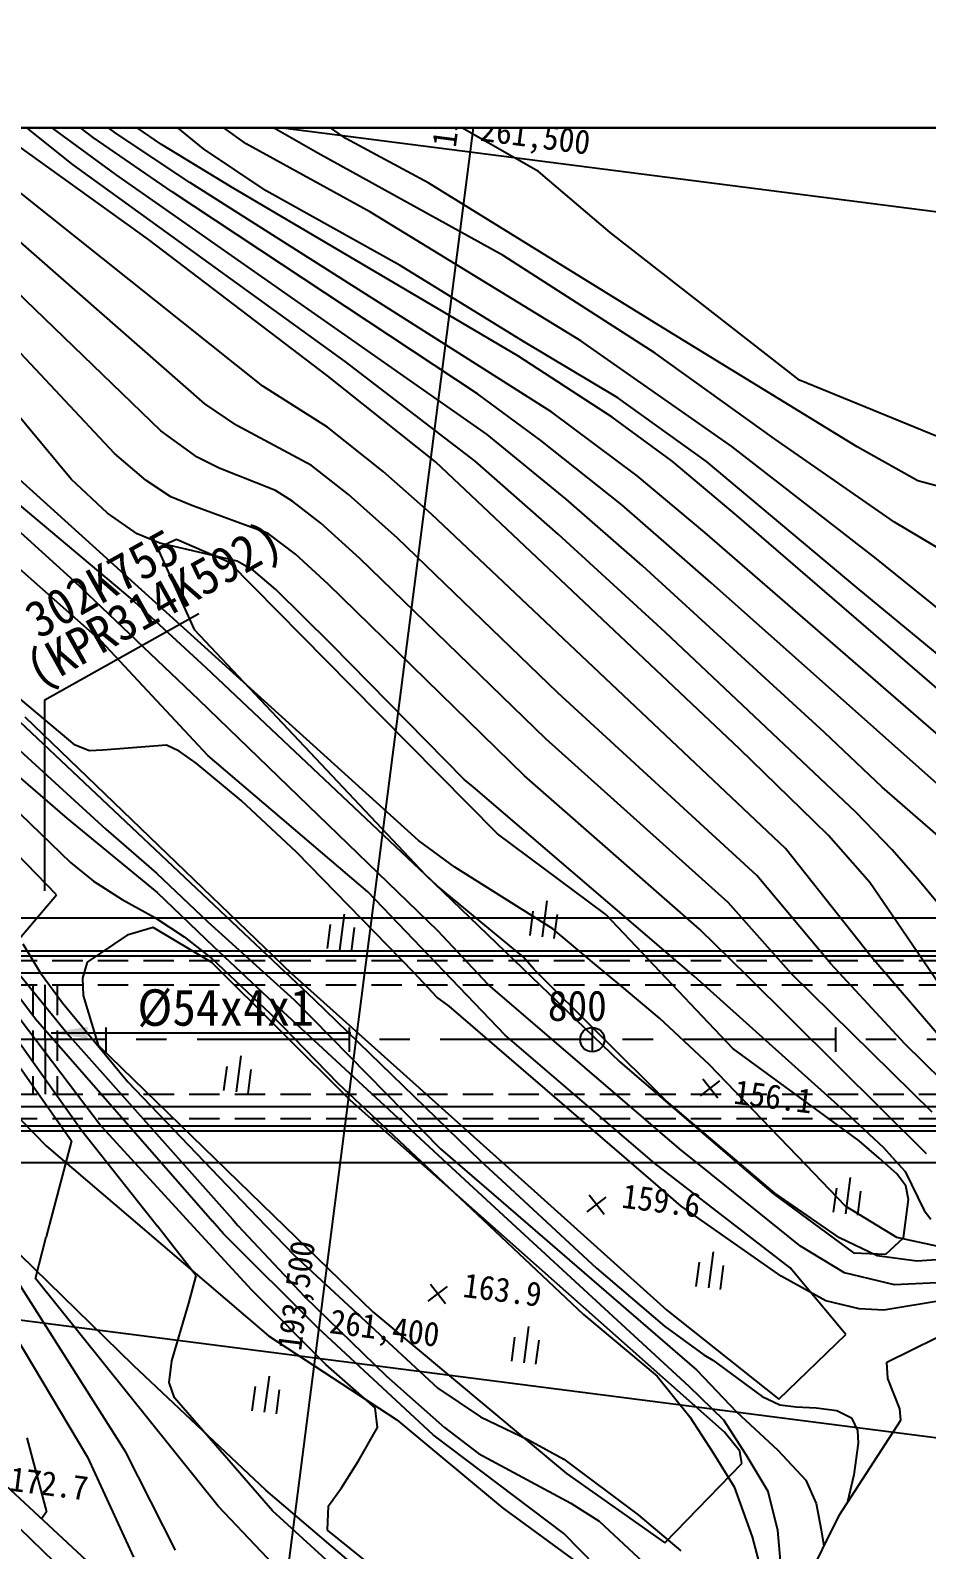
# Model space of a CAD drawing. Header units: millimetres. Extents: x 4198 to 4994, y 1103 to 1807.
# Drawn here: x 4835.8 to 4909.5, y 1431 to 1556 of the extents above; entities that cross this region are included whole.
import ezdxf
from ezdxf.enums import TextEntityAlignment as Align
from ezdxf.xclip import XClip

# ---------------------------------------------------------------- set-up
doc = ezdxf.new("R2010")
doc.units = ezdxf.units.MM
doc.header["$LTSCALE"] = 10
doc.header["$MEASUREMENT"] = 0
doc.header["$XCLIPFRAME"] = 2
doc.linetypes.add('CENTER', pattern=[2, 1.25, -0.25, 0.25, -0.25])
doc.linetypes.add('HIDDEN', pattern=[0.375, 0.25, -0.125])
doc.layers.add('TX-PAPR', color=2, linetype='Continuous', plot=False)
doc.layers.add('TZ-BASE', color=253, linetype='Continuous')
doc.layers.add('TZ-CABL', color=4, linetype='Continuous')
doc.styles.add('HANA', font='GulimChe.ttf')
doc.styles.get("Standard").update_dxf_attribs({"font": 'GulimChe.ttf'})
doc.linetypes.add('ZIGZAG', pattern='A,0.0001,-0.2,[131,ltypeshp.shx,S=0.2,R=0,X=-0.2,Y=0],-0.4,[131,ltypeshp.shx,S=0.2,R=180,X=0.2,Y=0],-0.2', length=0.8001)
doc.dimstyles.get("Standard").update_dxf_attribs({"dimtxt": 0.18, "dimasz": 0.18, "dimexe": 0.18, "dimexo": 0.0625, "dimgap": 0.09, "dimtad": 0, "dimtih": 1, "dimtoh": 1, "dimdec": 4, "dimzin": 0, "dimdsep": 46, "dimtxsty": 'Standard', "dimcen": 0.09, "dimadec": 0, "dimazin": 0, "dimtfac": 1, "dimtdec": 4, "dimtofl": 0, "dimtmove": 0, "dimatfit": 3, "dimfxl": 0, "dimtolj": 1, "dimtzin": 0, "dimarcsym": 0})

# ---------------------------------------------------------------- blocks, each defined once
blk = doc.blocks.new('JD-DFHDH6GH34GH7')
at = {"layer": 'TZ-BASE'}
for p, q in [((558.11, -175), (603.76, 180.28)), ((80, 138.55), (700, 58.88)), ((555.69, 74.91, 148), (543.89, 86.02, 148)), ((557.33, 71.96, 149), (542.12, 84.09, 149)), ((571.53, 73.67, 143), (563.29, 79.66, 143)), ((558.95, 74.2, 147), (555.65, 76.75, 147)), ((560.86, 74.52, 146), (557.37, 77.16, 146)), ((564.58, 73.63, 145), (560.72, 76.26, 145)), ((568.04, 73.26, 144), (564.36, 76.3, 144)), ((579.74, 74.11, 141), (575.21, 77.27, 141)), ((595.57, 71.4, 140.17), (586.38, 76.65, 140.17)), ((577.44, 72.91, 142), (571.64, 76.23, 142)), ((563.51, 65.8, 150), (551.32, 74.59, 150)), ((560.82, 71.17, 148), (555.69, 74.91, 148)), ((565.45, 69.72, 147), (558.95, 74.2, 147)), ((566.9, 70.51, 146), (560.86, 74.52, 146)), ((586.57, 70.45, 141), (579.74, 74.11, 141)), ((570.38, 70.09, 145), (564.58, 73.63, 145)), ((573.18, 69.81, 144), (568.04, 73.26, 144)), ((581.76, 68.06, 143), (571.53, 73.67, 143)), ((592.68, 64.51, 142), (577.44, 72.91, 142)), ((572.9, 53.75, 151), (549.76, 72.2, 151)), ((579.69, 55.79, 149), (557.33, 71.96, 149)), ((601.48, 66.39, 140.17), (595.57, 71.4, 140.17)), ((591.35, 49.76, 148), (560.82, 71.17, 148)), ((596.68, 51.6, 146), (566.9, 70.51, 146)), ((593.87, 56.24, 145), (570.38, 70.09, 145)), ((605.86, 58.53, 141), (586.57, 70.45, 141)), ((568.14, 52.3, 152), (548.23, 69.75, 152)), ((590.55, 53.13, 147), (565.45, 69.72, 147)), ((584.2, 63.67, 144), (573.18, 69.81, 144)), ((599.07, 57.47, 143), (581.76, 68.06, 143)), ((564.53, 50.08, 153), (547.06, 66.92, 153)), ((617.05, 54.25, 140.17), (601.48, 66.39, 140.17)), ((578.24, 54.61, 150), (563.51, 65.8, 150)), ((605.16, 56.47, 142), (592.68, 64.51, 142)), ((560.71, 48.21, 154), (546.82, 63.02, 154)), ((594.34, 57.43, 144), (584.2, 63.67, 144)), ((557.15, 46.11, 155), (546.78, 58.58, 155)), ((621.77, 48.76, 141), (605.86, 58.53, 141)), ((601.65, 51.2, 145), (593.87, 56.24, 145)), ((602.11, 52.79, 144), (594.34, 57.43, 144)), ((611.48, 48.79, 143), (599.07, 57.47, 143)), ((614.99, 49.42, 142), (605.16, 56.47, 142)), ((590.38, 47.59, 149), (579.69, 55.79, 149)), ((578.22, 50.37, 151), (572.9, 53.75, 151)), ((587.11, 47.52, 150), (578.24, 54.61, 150)), ((630.17, 48.87, 140.17), (617.05, 54.25, 140.17)), ((595.78, 49.29, 147), (590.55, 53.13, 147)), ((609.38, 47.56, 144), (602.11, 52.79, 144)), ((561.99, 36.34, 157), (544.04, 51.4, 157)), ((570.78, 50.5, 152), (568.14, 52.3, 152)), ((603.69, 46.38, 146), (596.68, 51.6, 146)), ((567.5, 47.92, 153), (564.53, 50.08, 153)), ((576.92, 47.21, 152), (570.78, 50.5, 152)), ((582.81, 46.74, 151), (578.22, 50.37, 151)), ((606.58, 47.57, 145), (601.65, 51.2, 145)), ((597.86, 44.44, 148), (591.35, 49.76, 148)), ((602.44, 44, 147), (595.78, 49.29, 147)), ((623.38, 39.54, 143), (611.48, 48.79, 143)), ((624.84, 42.57, 142), (614.99, 49.42, 142)), ((626.78, 45.97, 141), (621.77, 48.76, 141)), ((563.32, 45.98, 154), (560.71, 48.21, 154)), ((569.32, 47.01, 153), (567.5, 47.92, 153)), ((612.11, 23.91, 150), (587.11, 47.52, 150)), ((597.19, 41.58, 149), (590.38, 47.59, 149)), ((611.92, 43.09, 145), (606.58, 47.57, 145)), ((621.79, 37.17, 144), (609.38, 47.56, 144)), ((585.71, 16.37, 156), (551.46, 47.38, 156)), ((573.96, 45.18, 153), (569.32, 47.01, 153)), ((579.97, 44.83, 152), (576.92, 47.21, 152)), ((586.77, 43.22, 151), (582.81, 46.74, 151)), ((609.25, 41.72, 146), (603.69, 46.38, 146)), ((560.15, 43.29, 155), (557.15, 46.11, 155)), ((565.35, 44.65, 154), (563.32, 45.98, 154)), ((575.38, 44.25, 153), (573.96, 45.18, 153)), ((631.34, 44.74, 141), (626.78, 45.97, 141)), ((567.08, 43.92, 154), (565.35, 44.65, 154)), ((573.36, 41.64, 154), (567.08, 43.92, 154)), ((577.67, 42.47, 153), (575.38, 44.25, 153)), ((583.99, 41.24, 152), (579.97, 44.83, 152)), ((604.12, 38.96, 148), (597.86, 44.44, 148)), ((609.77, 37.58, 147), (602.44, 44, 147)), ((557.42, 37.68, 158), (551.82, 42.78, 158)), ((562.59, 41.61, 155), (560.15, 43.29, 155)), ((615.9, 15.72, 151), (586.77, 43.22, 151)), ((631.16, 26.44, 145), (611.92, 43.09, 145)), ((631.22, 38.75, 142), (624.84, 42.57, 142)), ((559.63, 32.77, 159.04), (549.86, 41.41, 159.04)), ((564.45, 40.84, 155), (562.59, 41.61, 155)), ((575.6, 39.93, 154), (573.36, 41.64, 154)), ((580.9, 39.56, 153), (577.67, 42.47, 153)), ((597.16, 28.51, 152), (583.99, 41.24, 152)), ((606, 33.5, 149), (597.19, 41.58, 149)), ((632.33, 21.67, 146), (609.25, 41.72, 146)), ((565.8, 41.13, 156.1), (564.26, 40.41, 156.1)), ((564.26, 40.41, 156.1), (567.27, 33.73, 156.1)), ((570.81, 39.35, 155), (564.45, 40.84, 155)), ((570.18, 39.24, 156.1), (565.8, 41.13, 156.1)), ((580.13, 29.15, 156.1), (570.18, 39.24, 156.1)), ((572.14, 38.59, 155), (570.81, 39.35, 155)), ((578.28, 37.46, 154), (575.6, 39.93, 154)), ((596.17, 24.74, 153), (580.9, 39.56, 153)), ((619.09, 25.27, 148), (604.12, 38.96, 148)), ((630.96, 33.42, 143), (623.38, 39.54, 143)), ((80, 37.73), (700, -41.95)), ((567.65, 27.96, 158), (557.42, 37.68, 158)), ((573.97, 37.02, 155), (572.14, 38.59, 155)), ((631.64, 18.11, 147), (609.77, 37.58, 147)), ((568.24, 30.58, 157), (561.99, 36.34, 157)), ((578.55, 32.5, 155), (573.97, 37.02, 155)), ((594.42, 21.7, 154), (578.28, 37.46, 154)), ((629.16, 31.07, 144), (621.79, 37.17, 144)), ((577.17, 3.27, 160), (543.24, 35.27, 160)), ((568.39, 23.36, 159.04), (559.63, 32.77, 159.04)), ((567.27, 33.73, 156.1), (586.28, 13.56, 156.1)), ((589.46, 21.4, 155), (578.55, 32.5, 155)), ((621.68, 18.71, 149), (606, 33.5, 149)), ((587.26, 12.66, 157), (568.24, 30.58, 157)), ((592.21, 16.92, 156.1), (580.13, 29.15, 156.1)), ((557.49, 24.22, 159), (552.48, 28.42, 159)), ((587.3, 8.95, 158), (567.65, 27.96, 158)), ((613.54, 13.5, 152), (597.16, 28.51, 152)), ((553.34, 26.56, 159.04), (575.28, 5.44, 159.04)), ((550.36, 26.12, 161), (560.01, 17.31, 161)), ((623.84, 20.76, 148), (619.09, 25.27, 148)), ((558.65, 23.74, 159), (557.49, 24.22, 159)), ((559.76, 23.81, 159), (558.65, 23.74, 159)), ((565, 24.22, 159), (559.76, 23.81, 159)), ((566.02, 23.73, 159), (565, 24.22, 159)), ((611.18, 11.29, 153), (596.17, 24.74, 153)), ((618.26, 17.93, 150), (612.11, 23.91, 150)), ((555.95, 11.9, 165.87), (545.28, 22.92, 165.87)), ((567.43, 22.73, 159), (566.02, 23.73, 159)), ((571.12, 19.66, 159), (567.43, 22.73, 159)), ((581.54, 12.15, 159.04), (568.39, 23.36, 159.04)), ((552.38, 22.03, 162), (556.81, 18.19, 162)), ((590.21, 20.79, 155), (589.46, 21.4, 155)), ((608.82, 9.07, 154), (594.42, 21.7, 154)), ((606.45, 6.86, 155), (590.21, 20.79, 155)), ((629.71, 15.66, 148), (623.84, 20.76, 148)), ((552.13, 19.36, 163), (557.1, 14.56, 163)), ((575.69, 15.41, 159), (571.12, 19.66, 159)), ((556.81, 18.19, 162), (564.21, 12.09, 162)), ((619.43, 16.8, 150), (618.26, 17.93, 150)), ((624.65, 15.61, 149), (621.68, 18.71, 149)), ((560.01, 17.31, 161), (564.18, 13.7, 161)), ((588.7, 14.19, 156), (585.71, 16.37, 156)), ((601.12, 10.29, 155.57), (592.21, 16.92, 155.57)), ((622.82, 12.93, 150), (619.43, 16.8, 150)), ((585.36, 5.5, 159), (575.69, 15.41, 159)), ((622.99, 6.75, 151), (615.9, 15.72, 151)), ((626.73, 13.23, 149), (624.65, 15.61, 149)), ((557.1, 14.56, 163), (558.99, 13.04, 163)), ((596.75, 9.11, 156), (588.7, 14.19, 156)), ((558.99, 13.04, 163), (561.35, 11.51, 163)), ((564.18, 13.7, 161), (568.4, 9.7, 161)), ((586.28, 13.56, 155.57), (602.27, -1.84, 155.57)), ((594.31, 6.82, 157), (587.26, 12.66, 157)), ((619.62, 6.24, 152), (613.54, 13.5, 152)), ((625.06, 9.62, 150), (622.82, 12.93, 150)), ((628.68, 10.88, 149), (626.73, 13.23, 149)), ((551.66, 6.85, 165.87), (555.95, 11.9, 165.87)), ((561.35, 11.51, 163), (564.04, 10.03, 163)), ((564.21, 12.09, 162), (568.85, 7.66, 162)), ((592.83, 0.36, 158.78), (581.54, 12.15, 158.78)), ((596.27, 11.42, 166.71), (595.89, 8.44, 166.71)), ((616.37, 5.4, 153), (611.18, 11.29, 153)), ((700, 10), (427.72, 10)), ((700, 10), (427.72, 10)), ((564.04, 10.03, 163), (566.44, 8.44, 163)), ((579.6, 10.33, 166.71), (579.21, 7.35, 166.71)), ((594.89, 8.57, 166.71), (595.15, 10.56, 166.71)), ((596.88, 8.32, 166.71), (597.13, 10.3, 166.71)), ((611.56, -0.73, 155.57), (601.12, 10.29, 155.57)), ((563.9, 9.23, 163.52), (561.77, 8.59, 163.52)), ((568.73, 6.34, 163.52), (563.9, 9.23, 163.52)), ((568.4, 9.7, 161), (575.48, 3.27, 161)), ((578.22, 7.48, 166.71), (578.48, 9.46, 166.71)), ((580.21, 7.23, 166.71), (580.46, 9.21, 166.71)), ((591.45, 4.52, 158), (587.3, 8.95, 158)), ((600.19, 6.23, 156), (596.75, 9.11, 156)), ((612.74, 5.24, 154), (608.82, 9.07, 154)), ((632.36, -1.08, 150), (625.06, 9.62, 150)), ((553.17, 7.88, 164), (554.61, 5.52, 164)), ((561.77, 8.59, 163.52), (558.47, 6.36, 163.52)), ((566.44, 8.44, 163), (568.72, 6.68, 163)), ((568.85, 7.66, 162), (574.2, 2.64, 162)), ((415.8, 7.3), (700, 7.3)), ((415.8, 6.9), (700, 6.9)), ((539.44, 7.29, 166.48), (555.12, -8.76, 166.48)), ((558.47, 6.36, 163.52), (558.08, 5.04, 163.52)), ((568.72, 6.68, 163), (573.53, 2.12, 163)), ((580.12, -5, 163.52), (568.73, 6.34, 163.52)), ((595.22, 5.77, 157), (594.31, 6.82, 157)), ((608.37, 5.22, 155), (606.45, 6.86, 155)), ((632.68, -4.54, 151), (622.99, 6.75, 151)), ((550.34, 5.13, 167), (559.64, -7.14, 167)), ((551.39, 5.5, 166), (554.23, 1.71, 166)), ((552.41, 5.97, 165), (557.05, 0.26, 165)), ((554.61, 5.52, 164), (556.44, 3.02, 164)), ((558.08, 5.04, 163.52), (558.14, 3.62, 163.52)), ((575.28, 5.44, 158.78), (595.21, -12.44, 158.78)), ((587.23, 3.5, 159), (585.36, 5.5, 159)), ((606.08, -5.05, 157), (595.22, 5.77, 157)), ((602.42, 4.37, 156), (600.19, 6.23, 156)), ((620.45, -5.6, 155), (608.37, 5.22, 155)), ((627.49, -9.39, 154), (612.74, 5.24, 154)), ((627.95, -5.98, 153), (616.37, 5.4, 153)), ((625.69, -0.35, 152), (619.62, 6.24, 152)), ((548.32, 4.28, 169), (557.17, -8.34, 169)), ((549.8, 4.09, 168), (557.99, -7.44, 168)), ((607.15, -8.95, 158), (591.45, 4.52, 158)), ((605.54, 1.77, 156), (602.42, 4.37, 156)), ((556.44, 3.02, 164), (561.81, -3.48, 164)), ((558.14, 3.62, 163.52), (559.36, -0.46, 163.52)), ((574.2, 2.64, 162), (590.96, -12.84, 162)), ((575.48, 3.27, 161), (587.52, -8.98, 161)), ((590.83, -10.01, 160), (577.17, 3.27, 160)), ((588.23, 2.74, 159), (587.23, 3.5, 159)), ((604.82, -11.53, 159), (588.23, 2.74, 159)), ((554.23, 1.71, 166), (568.77, -14.94, 166)), ((573.53, 2.12, 163), (579.11, -3.6, 163)), ((609.61, -2.05, 156), (605.54, 1.77, 156)), ((557.05, 0.26, 165), (570.41, -14.78, 165)), ((560, 1), (560, -1)), ((580, 1), (580, -1)), ((605.13, -10.16, 158.78), (592.83, 0.36, 158.78)), ((600, 1), (600, -1)), ((620, 1), (620, -1)), ((559.36, -0.46, 163.52), (573.78, -14.46, 163.52)), ((621.96, -8.32, 155.57), (611.56, -0.73, 155.57)), ((631.4, -5.95, 152), (625.69, -0.35, 152)), ((569.71, -4.18, 166.71), (569.97, -2.2, 166.71)), ((571.09, -1.33, 166.71), (570.71, -4.31, 166.71)), ((571.7, -4.44, 166.71), (571.95, -2.45, 166.71)), ((602.27, -1.84, 155.57), (612.69, -10.79, 155.57)), ((617.58, -10.33, 156), (609.61, -2.05, 156)), ((561.81, -3.48, 164), (572.46, -14.59, 164)), ((579.11, -3.6, 163), (589.11, -13.02, 163)), ((608.91, -4.62, 156.1), (610.5, -3.4, 156.1)), ((609.1, -3.22, 156.1), (610.32, -4.8, 156.1)), ((589.14, -13.01, 163.52), (580.12, -5, 163.52)), ((612.82, -10.78, 157), (606.08, -5.05, 157)), ((623.98, -8.91, 155), (620.45, -5.6, 155)), ((415.77, -7.1), (700, -7.1)), ((557.99, -7.44, 168), (564.24, -15.36, 168)), ((559.64, -7.14, 167), (566.95, -15.11, 167)), ((415.77, -7.5), (700, -7.5)), ((557.17, -8.34, 169), (555.1, -16.23, 169)), ((623.6, -9.76, 155.57), (621.96, -8.32, 155.57)), ((555.12, -8.76, 166.48), (563, -15.48, 166.48)), ((587.52, -8.98, 161), (591.89, -12.75, 161)), ((609.77, -11.07, 158), (607.15, -8.95, 158)), ((625.04, -11.03, 155.57), (623.6, -9.76, 155.57)), ((624.65, -9.66, 155), (623.98, -8.91, 155)), ((624.65, -9.66, 155), (625.73, -10.86, 155)), ((425.19, -10.1), (700, -10.1)), ((425.19, -10.1), (700, -10.1)), ((593.63, -12.59, 160), (590.83, -10.01, 160)), ((606.68, -11.36, 158.78), (605.13, -10.16, 158.78)), ((617.11, -16.99, 158), (609.77, -11.07, 158)), ((612.69, -10.79, 155.57), (614.91, -12.69, 155.57)), ((615, -12.63, 157), (612.82, -10.78, 157)), ((620.83, -13.7, 156), (617.58, -10.33, 156)), ((625.78, -12.04, 155.57), (625.04, -11.03, 155.57)), ((625.73, -10.86, 155), (627.3, -14.06, 155)), ((595.21, -12.44, 158.78), (606.14, -22.25, 158.78)), ((607.32, -13.69, 159), (604.82, -11.53, 159)), ((616.28, -18.77, 158.78), (606.68, -11.36, 158.78)), ((619.84, -14.2, 153.09), (620.1, -12.21, 153.09)), ((621.22, -11.35, 153.09), (620.83, -14.32, 153.09)), ((621.83, -14.45, 153.09), (622.08, -12.47, 153.09)), ((626, -13.14, 155.57), (625.78, -12.04, 155.57)), ((589.11, -13.02, 163), (599.28, -22.6, 163)), ((610.87, -32.3, 163.52), (589.14, -13.01, 163.52)), ((590.96, -12.84, 162), (607.93, -28.51, 162)), ((591.89, -12.75, 161), (608.6, -27.2, 161)), ((593.63, -12.59, 160), (600.36, -18.8, 160)), ((599.57, -14.18, 159.64), (601.15, -12.96, 159.64)), ((599.75, -12.78, 159.64), (600.97, -14.36, 159.64)), ((615.53, -19.45, 159), (607.32, -13.69, 159)), ((614.91, -12.69, 155.57), (621.48, -17.55, 155.57)), ((620.34, -16.3, 157), (615, -12.63, 157)), ((625.05, -16.28, 156), (620.83, -13.7, 156)), ((625.6, -16.32, 155.57), (626, -13.14, 155.57)), ((569.69, -15.99, 166), (568.77, -14.94, 166)), ((570.41, -14.78, 165), (570.85, -15.28, 165)), ((572.46, -14.59, 164), (575.49, -17.74, 164)), ((573.78, -14.46, 163.52), (581.95, -22.4, 163.52)), ((627.3, -14.06, 155), (627.83, -14.76, 155)), ((554.21, -19.64, 169), (555.1, -16.23, 169)), ((563, -15.48, 166.48), (573.39, -24.36, 166.48)), ((567.43, -19.42, 168), (564.24, -15.36, 168)), ((572.01, -20.62, 167), (566.95, -15.11, 167)), ((577.46, -23.73, 166), (569.69, -15.99, 166)), ((570.85, -15.28, 165), (576.33, -21.12, 165)), ((548.43, -17.46, 171), (558.5, -34.36, 171)), ((562.29, -26.8, 171.6), (551.78, -16.54, 171.6)), ((609.93, -17.45, 153.09), (609.55, -20.43, 153.09)), ((620.75, -19.18, 158), (617.11, -16.99, 158)), ((623.44, -17.8, 157), (620.34, -16.3, 157)), ((624.15, -17.66, 155.57), (625.6, -16.32, 155.57)), ((628.57, -17.05, 156), (625.05, -16.28, 156)), ((561.65, -33.94, 170), (551.73, -18.29, 170)), ((575.49, -17.74, 164), (587.29, -28.66, 164)), ((608.55, -20.3, 153.09), (608.81, -18.31, 153.09)), ((610.54, -20.55, 153.09), (610.79, -18.57, 153.09)), ((621.48, -17.55, 155.57), (624.15, -17.66, 155.57)), ((626.69, -18.22, 157), (623.44, -17.8, 157)), ((633.82, -17.72, 157), (626.69, -18.22, 157)), ((569.23, -38.39, 169), (554.21, -19.64, 169)), ((566.84, -21.67, 168), (567.43, -19.42, 168)), ((600.36, -18.8, 160), (605.93, -23.57, 160)), ((619.2, -21.49, 159), (615.53, -19.45, 159)), ((620.85, -24.25, 158.78), (616.28, -18.77, 158.78)), ((624.86, -20.18, 158), (620.75, -19.18, 158)), ((578.08, -26.73, 167), (572.01, -20.62, 167)), ((576.33, -21.12, 165), (583.05, -27.66, 165)), ((586.52, -21.52, 163.91), (588.1, -20.3, 163.91)), ((586.7, -20.12, 163.91), (587.92, -21.7, 163.91)), ((628.34, -20, 158), (624.86, -20.18, 158)), ((565.43, -26.42, 168), (566.84, -21.67, 168)), ((581.95, -22.4, 163.52), (597.88, -35.68, 163.52)), ((606.14, -22.25, 158.78), (615.33, -29.58, 158.78)), ((621.94, -22.16, 159), (619.2, -21.49, 159)), ((623.97, -22.26, 159), (621.94, -22.16, 159)), ((628.78, -21.47, 159), (623.97, -22.26, 159)), ((586.91, -32.5, 166), (577.46, -23.73, 166)), ((594.76, -23.61, 153.09), (594.38, -26.58, 153.09)), ((599.28, -22.6, 163), (605.34, -27.68, 163)), ((605.93, -23.57, 160), (609.18, -25.93, 160)), ((624.21, -26.54, 159.73), (630.73, -23.32, 159.73)), ((573.39, -24.36, 166.48), (583.93, -31.28, 166.48)), ((593.39, -26.45, 153.09), (593.64, -24.47, 153.09)), ((595.37, -26.71, 153.09), (595.63, -24.73, 153.09)), ((615.33, -29.58, 158.78), (620.85, -24.25, 158.78)), ((609.18, -25.93, 160), (609.92, -26.37, 160)), ((573.16, -37.07, 171.6), (562.29, -26.8, 171.6)), ((565.2, -28.2, 168), (565.43, -26.42, 168)), ((582.15, -30.28, 167), (578.08, -26.73, 167)), ((608.6, -27.2, 161), (611.86, -30.62, 161)), ((609.92, -26.37, 160), (613.97, -29.36, 160)), ((624.31, -27.87, 159.73), (624.21, -26.54, 159.73)), ((565.64, -29.47, 168), (565.2, -28.2, 168)), ((572.04, -30.53, 153.09), (572.3, -28.54, 153.09)), ((573.42, -27.68, 153.09), (573.03, -30.66, 153.09)), ((583.05, -27.66, 165), (587.84, -31.91, 165)), ((587.29, -28.66, 164), (590.8, -31.02, 164)), ((605.34, -27.68, 163), (608.01, -31.03, 163)), ((607.93, -28.51, 162), (610.78, -31.28, 162)), ((625.29, -30.37, 159.73), (624.31, -27.87, 159.73)), ((573.71, -38.76, 168), (565.64, -29.47, 168)), ((574.03, -30.78, 153.09), (574.28, -28.8, 153.09)), ((613.97, -29.36, 160), (615.42, -30.04, 160)), ((582.35, -31.92, 167), (582.15, -30.28, 167)), ((590.8, -31.02, 164), (594.75, -32.93, 164)), ((608.01, -31.03, 163), (609.93, -33.98, 163)), ((611.86, -30.62, 161), (615.26, -33.76, 161)), ((615.42, -30.04, 160), (616.76, -30.21, 160)), ((616.76, -30.21, 160), (618.41, -30.3, 160)), ((618.41, -30.3, 160), (620.11, -30.52, 160)), ((620.11, -30.52, 160), (621.33, -31.1, 160)), ((621.33, -31.1, 160), (621.81, -32.15, 160)), ((625.36, -31.3, 159.73), (625.29, -30.37, 159.73)), ((580.79, -34.64, 167), (582.35, -31.92, 167)), ((583.93, -31.28, 166.48), (592.62, -38.51, 166.48)), ((587.84, -31.91, 165), (590.64, -34.04, 165)), ((610.78, -31.28, 162), (612.62, -34.12, 162)), ((612.13, -33.85, 163.52), (610.87, -32.3, 163.52)), ((620.32, -39.08, 159.73), (625.36, -31.3, 159.73)), ((621.81, -32.15, 160), (621.86, -33.21, 160)), ((553.5, -32.76, 172), (555.13, -38.84, 172)), ((597.65, -40.63, 166), (586.91, -32.5, 166)), ((594.75, -32.93, 164), (597.65, -34.5, 164)), ((621.86, -33.21, 160), (621.52, -35.81, 160)), ((558.5, -34.36, 171), (562.27, -42.56, 171)), ((565.73, -42.01, 170), (561.65, -33.94, 170)), ((579.39, -36.87, 167), (580.79, -34.64, 167)), ((590.64, -34.04, 165), (598.24, -38.12, 165)), ((597.65, -34.5, 164), (603.77, -39.09, 164)), ((605.97, -41.4, 163.52), (612.29, -34.86, 163.52)), ((609.93, -33.98, 163), (611.67, -36.8, 163)), ((612.29, -34.86, 163.52), (612.13, -33.85, 163.52)), ((612.62, -34.12, 162), (614.43, -37.15, 162)), ((615.26, -33.76, 161), (617.55, -36.25, 161)), ((559.99, -44.33, 176.47), (550.9, -35.88, 176.47)), ((597.88, -35.68, 163.52), (605.97, -41.4, 163.52)), ((621.52, -35.81, 160), (621, -38.03, 160)), ((583.09, -45.5, 171.6), (573.16, -37.07, 171.6)), ((578.3, -38.34, 167), (579.39, -36.87, 167)), ((611.67, -36.8, 163), (613.15, -40.89, 163)), ((614.43, -37.15, 162), (615.22, -40.36, 162)), ((617.55, -36.25, 161), (618.4, -38.17, 161)), ((550.23, -37.62, 169.94), (559.3, -46.37, 169.94)), ((593.73, -64.09, 169), (569.23, -38.39, 169)), ((578.24, -40.35, 167), (578.3, -38.34, 167)), ((592.62, -38.51, 166.48), (599.05, -43.24, 166.48)), ((598.24, -38.12, 165), (600.57, -39.6, 165)), ((618.4, -38.17, 161), (618.82, -40.32, 161)), ((555.13, -38.84, 172), (554.72, -39.43, 172)), ((590.3, -53.89, 168), (573.71, -38.76, 168)), ((600.57, -39.6, 165), (605.81, -44.49, 165)), ((603.77, -39.09, 164), (607.29, -42.04, 164)), ((617.42, -44.97, 159.73), (620.32, -39.08, 159.73)), ((584.36, -45.27, 167), (578.24, -40.35, 167)), ((603.35, -46.4, 166), (597.65, -40.63, 166)), ((613.15, -40.89, 163), (613.89, -43.69, 163)), ((615.22, -40.36, 162), (615.51, -43.5, 162)), ((618.82, -40.32, 161), (619.04, -41.67, 161))]:
    blk.add_line(p, q, dxfattribs=at)
at = {"layer": 'TZ-BASE', "linetype": 'CENTER', "flags": 128}
blk.add_lwpolyline([(700, 0), (80, 0), (0, 0)], dxfattribs=at)
at = {"layer": 'TZ-BASE'}
blk.add_circle((600, 0), 1, dxfattribs=at)
at = {"layer": 'TZ-BASE', "style": 'HANA'}
for s, rotation, p in [('193,500', 82.6776, (588.78, 73.33)), ('261,500', 352.6776, (590.72, 73.94, 200)), ('156.1', 352.6776, (611.56, -5.26, 156.1)), ('159.6', 352.6776, (602.35, -13.82, 159.64)), ('193,500', 82.6776, (576.06, -25.66)), ('163.9', 352.6776, (589.29, -21.16, 163.91)), ('261,400', 352.6776, (578.32, -24.13)), ('172.7', 352.6776, (551.99, -37.09, 172.71))]:
    blk.add_text(s, height=2, rotation=rotation, dxfattribs=at).set_placement(p)
blk.add_text('800', height=2.5, dxfattribs=at).set_placement((596.35, 1.54))

msp = doc.modelspace()

# ---------------------------------------------------------------- linework, layer by layer
at = {"layer": 'TX-PAPR', "flags": 128}
msp.add_lwpolyline([(4282.02, 1398), (4282.02, 1548), (4982.02, 1548), (4982.02, 1398), (4282.02, 1398)], dxfattribs=at)
at = {"layer": 'TZ-BASE', "flags": 128}
msp.add_lwpolyline([(4837.02, 1485.25), (4837.02, 1500.95), (4849.68, 1508.04)], dxfattribs=at)
at = {"layer": 'TZ-CABL', "linetype": 'HIDDEN'}
for points in [[(4668.87, 1479.5), (4982.01, 1479.5)], [(4669.12, 1478.5), (4982.01, 1478.5)], [(4668.87, 1477.5), (4982.01, 1477.5)], [(4836.02, 1477.5), (4836.03, 1468.5)], [(4838.02, 1477.5), (4838.03, 1468.5)], [(4668.88, 1468.5), (4982.02, 1468.5)], [(4669.13, 1467.5), (4982.02, 1467.5)], [(4668.88, 1466.5), (4982.02, 1466.5)]]:
    msp.add_lwpolyline(points, dxfattribs=at)
at = {"layer": 'TZ-CABL', "linetype": 'ZIGZAG', "ltscale": 0.5}
for points in [[(4669.12, 1478.5), (4982.01, 1478.5)], [(4837.02, 1477.5), (4837.03, 1468.5)], [(4669.13, 1467.5), (4982.02, 1467.5)]]:
    msp.add_lwpolyline(points, dxfattribs=at)

# ---------------------------------------------------------------- block references
at = {"layer": 'TZ-BASE'}
ref = msp.add_blockref('JD-DFHDH6GH34GH7', (4282.02, 1473), dxfattribs=at)
XClip(ref).set_block_clipping_path([(0.0000000001, -75), (700.0000000011, 75.0000000102)])

# ---------------------------------------------------------------- texts
for s, p in [('302K755', (4836.51, 1505.92)), ('(KPR314K592)', (4836.51, 1501.81))]:
    msp.add_text(s, height=3, rotation=29.2387, dxfattribs=at).set_placement(p)
msp.add_text('Ø54x4x1', height=3, rotation=0.0518, dxfattribs=at).set_placement((4851.87, 1475.64), align=Align.MIDDLE)

# ---------------------------------------------------------------- leaders
msp.add_leader([(4837.52, 1473.56), (4862.18, 1473.56)], dimstyle='Standard', override={"dimtxt": 3, "dimasz": 3, "dimexe": 2, "dimexo": 3, "dimgap": 1, "dimtad": 0, "dimtih": 0, "dimcen": 1, "dimaunit": 1, "dimadec": 8, "dimtix": 1, "dimtofl": 1, "dimtmove": 2, "dimtvp": 2}, dxfattribs=at)

doc.saveas('drawing.dxf')
